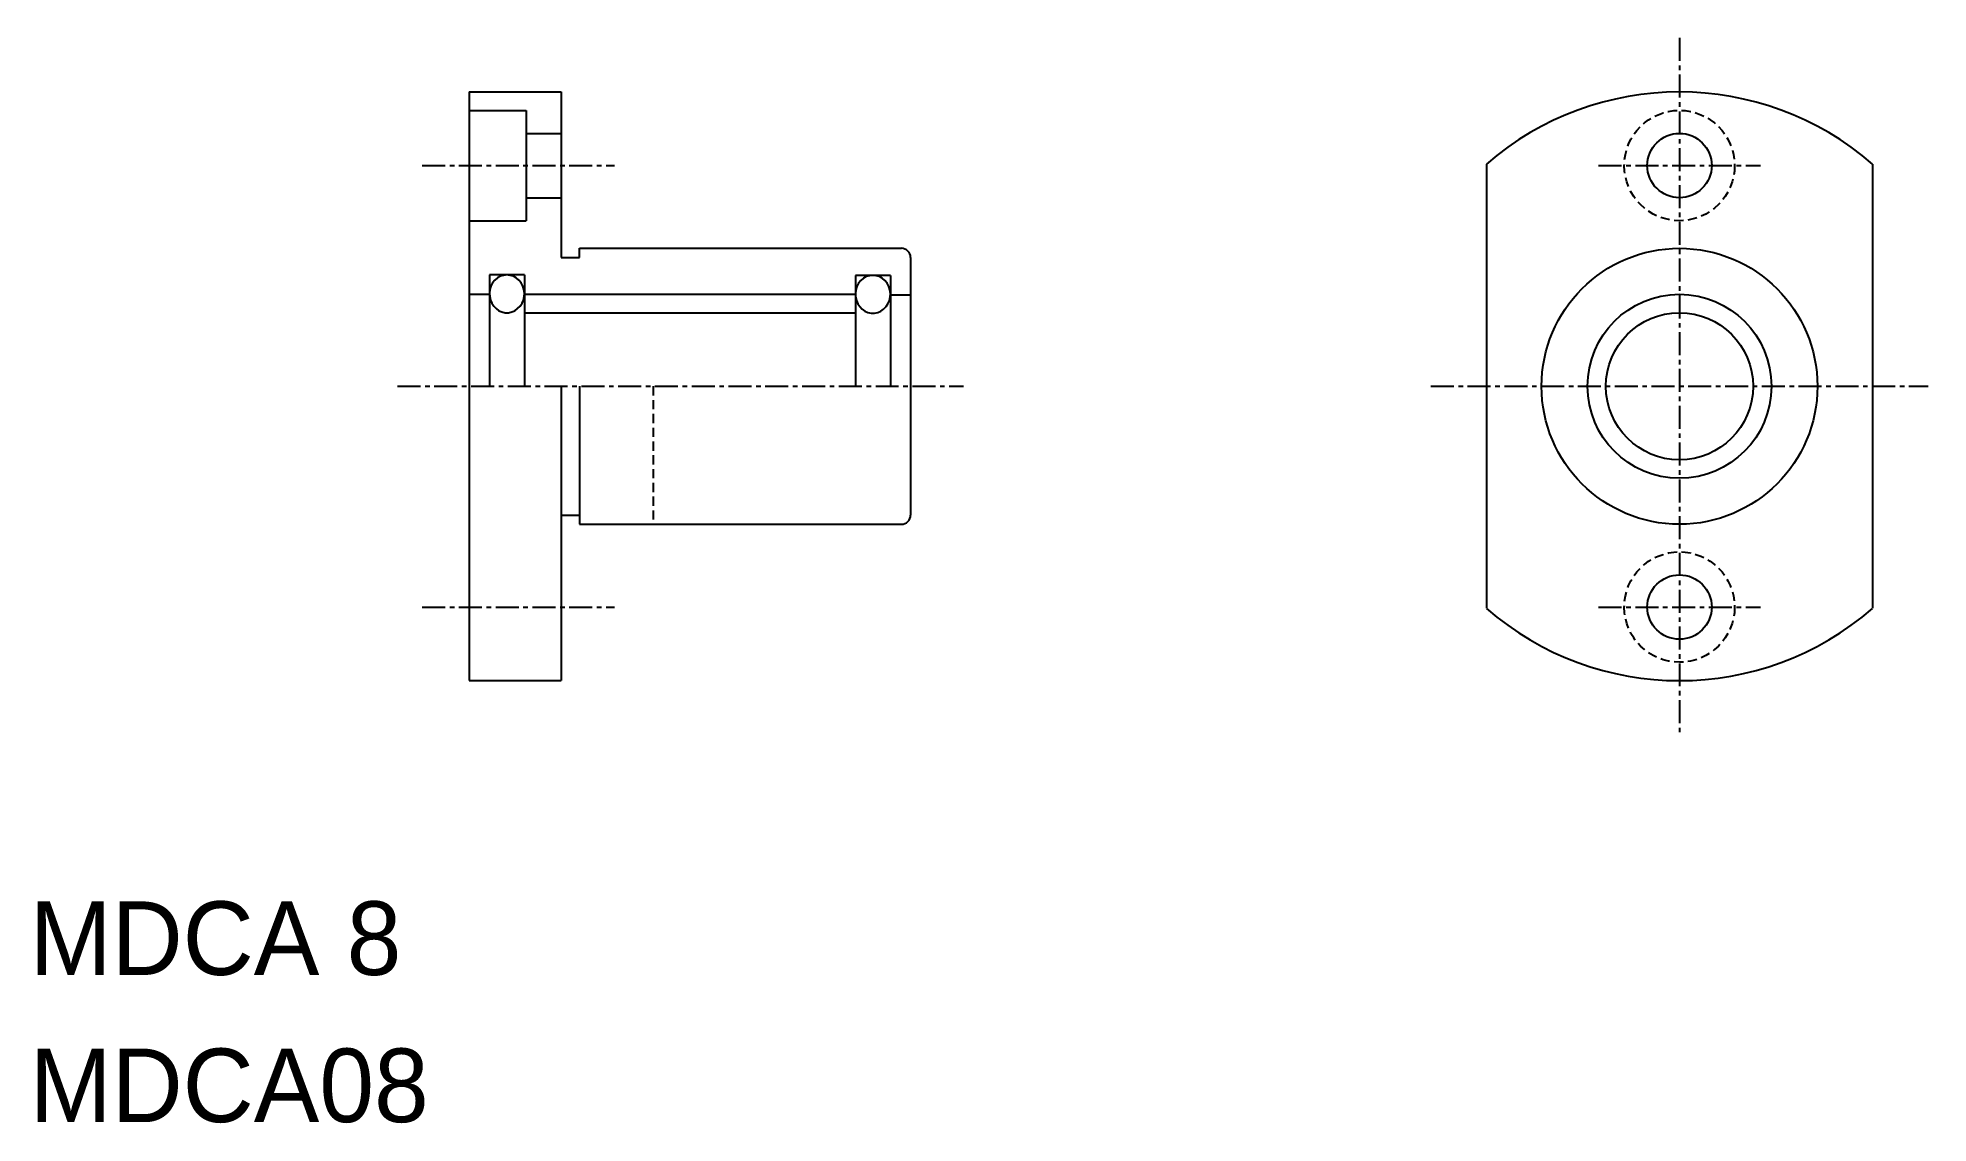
# Model space of a CAD drawing. Extents: x 10 to 113, y 10 to 69.
import ezdxf

# ---------------------------------------------------------------- set-up
doc = ezdxf.new("R2010")
doc.units = 0
doc.linetypes.add('CENTER', pattern=[2, 1.25, -0.25, 0.25, -0.25])
doc.linetypes.add('DASHED', pattern=[0.75, 0.5, -0.25])
doc.layers.get('0').update_dxf_attribs({"linetype": 'CONTINUOUS'})
doc.layers.add('CENTER', color=1, linetype='CENTER')

msp = doc.modelspace()

# ---------------------------------------------------------------- linework, layer by layer
at = {"color": 7, "linetype": 'CONTINUOUS'}
for p, q in [((33.9, 66), (33.9, 34)), ((33.9, 66), (38.9, 66)), ((38.9, 66), (38.9, 57)), ((33.9, 65), (37, 65)), ((37, 65), (37, 59)), ((37, 63.75), (38.9, 63.75)), ((89.21, 62.07), (89.21, 37.93)), ((110.21, 62.07), (110.21, 37.93)), ((37, 60.25), (38.9, 60.25)), ((33.9, 59), (37, 59)), ((38.9, 57), (39.9, 57)), ((39.9, 57.5), (57.4, 57.5)), ((39.9, 57), (39.9, 57.5)), ((57.9, 57), (57.9, 43)), ((35, 56.05), (35, 50)), ((36.9, 56.05), (35, 56.05)), ((36.9, 56.05), (36.9, 50)), ((54.9, 56.03), (54.9, 50)), ((56.8, 56.03), (54.9, 56.03)), ((56.8, 56.03), (56.8, 50)), ((33.9, 55), (35, 55)), ((36.9, 55), (54.9, 55)), ((36.9, 54.54), (36.9, 54.54)), ((56.8, 54.98), (57.9, 54.98)), ((36.9, 54), (54.9, 54)), ((36.9, 53.02), (36.9, 53.02)), ((38.9, 50), (38.9, 34)), ((39.9, 50), (39.9, 43)), ((38.9, 43), (39.9, 43)), ((39.9, 43), (39.9, 42.5)), ((39.9, 42.5), (57.4, 42.5)), ((33.9, 34), (38.9, 34))]:
    msp.add_line(p, q, dxfattribs=at)
at = {"color": 3, "linetype": 'DASHED'}
msp.add_line((43.9, 50), (43.9, 42.5), dxfattribs=at)
at = {"color": 7, "linetype": 'CONTINUOUS', "flags": 128}
for points in [[(35.95, 56.05), (35.77, 56.03), (35.59, 55.98), (35.43, 55.89), (35.29, 55.77), (35.17, 55.62), (35.08, 55.45), (35.02, 55.27), (35, 55.07), (35.01, 54.88), (35.05, 54.69), (35.13, 54.51), (35.23, 54.35), (35.36, 54.22), (35.51, 54.11), (35.68, 54.04), (35.86, 54), (36.04, 54), (36.22, 54.04), (36.38, 54.11), (36.53, 54.22), (36.67, 54.35), (36.77, 54.51), (36.85, 54.69), (36.89, 54.88), (36.9, 55.07), (36.87, 55.27), (36.81, 55.45), (36.72, 55.62), (36.6, 55.77), (36.46, 55.89), (36.3, 55.98), (36.13, 56.03)], [(55.85, 56.03), (55.67, 56.01), (55.49, 55.96), (55.33, 55.87), (55.19, 55.75), (55.07, 55.6), (54.98, 55.43), (54.92, 55.25), (54.9, 55.05), (54.91, 54.86), (54.95, 54.67), (55.03, 54.49), (55.13, 54.33), (55.26, 54.2), (55.41, 54.09), (55.58, 54.02), (55.76, 53.98), (55.94, 53.98), (56.12, 54.02), (56.28, 54.09), (56.43, 54.2), (56.57, 54.33), (56.67, 54.49), (56.75, 54.67), (56.79, 54.86), (56.8, 55.05), (56.77, 55.25), (56.71, 55.43), (56.62, 55.6), (56.5, 55.75), (56.36, 55.87), (56.2, 55.96), (56.03, 56.01)]]:
    msp.add_lwpolyline(points, close=True, dxfattribs=at)
at = {"color": 3, "linetype": 'DASHED'}
for centre in [(99.71, 62), (99.71, 38)]:
    msp.add_circle(centre, 3, dxfattribs=at)
at = {"color": 7, "linetype": 'CONTINUOUS'}
for centre, radius in [((99.71, 62), 1.75), ((99.71, 50), 7.5), ((99.71, 50), 5), ((99.71, 50), 4), ((99.71, 38), 1.75)]:
    msp.add_circle(centre, radius, dxfattribs=at)
for centre, radius, start, end in [((99.71, 50), 16, 48.9855, 131.0145), ((57.4, 57), 0.5, 360, 90), ((57.4, 43), 0.5, 270, 0), ((99.71, 50), 16, 228.9855, 311.0145)]:
    msp.add_arc(centre, radius, start, end, dxfattribs=at)
at = {"layer": 'CENTER', "color": 1, "linetype": 'CENTER'}
for p, q in [((99.71, 68.94), (99.71, 31.06)), ((31.34, 62), (41.8, 62)), ((95.31, 62), (104.12, 62)), ((30, 50), (60.77, 50)), ((86.19, 50), (113.23, 50)), ((31.34, 38), (41.8, 38)), ((95.31, 38), (104.12, 38))]:
    msp.add_line(p, q, dxfattribs=at)

# ---------------------------------------------------------------- texts
at = {"color": 7, "linetype": 'CONTINUOUS'}
for s, p in [('MDCA 8', (10, 18)), ('MDCA08', (10, 10))]:
    msp.add_text(s, height=4, dxfattribs=at).set_placement(p)

doc.saveas('drawing.dxf')
